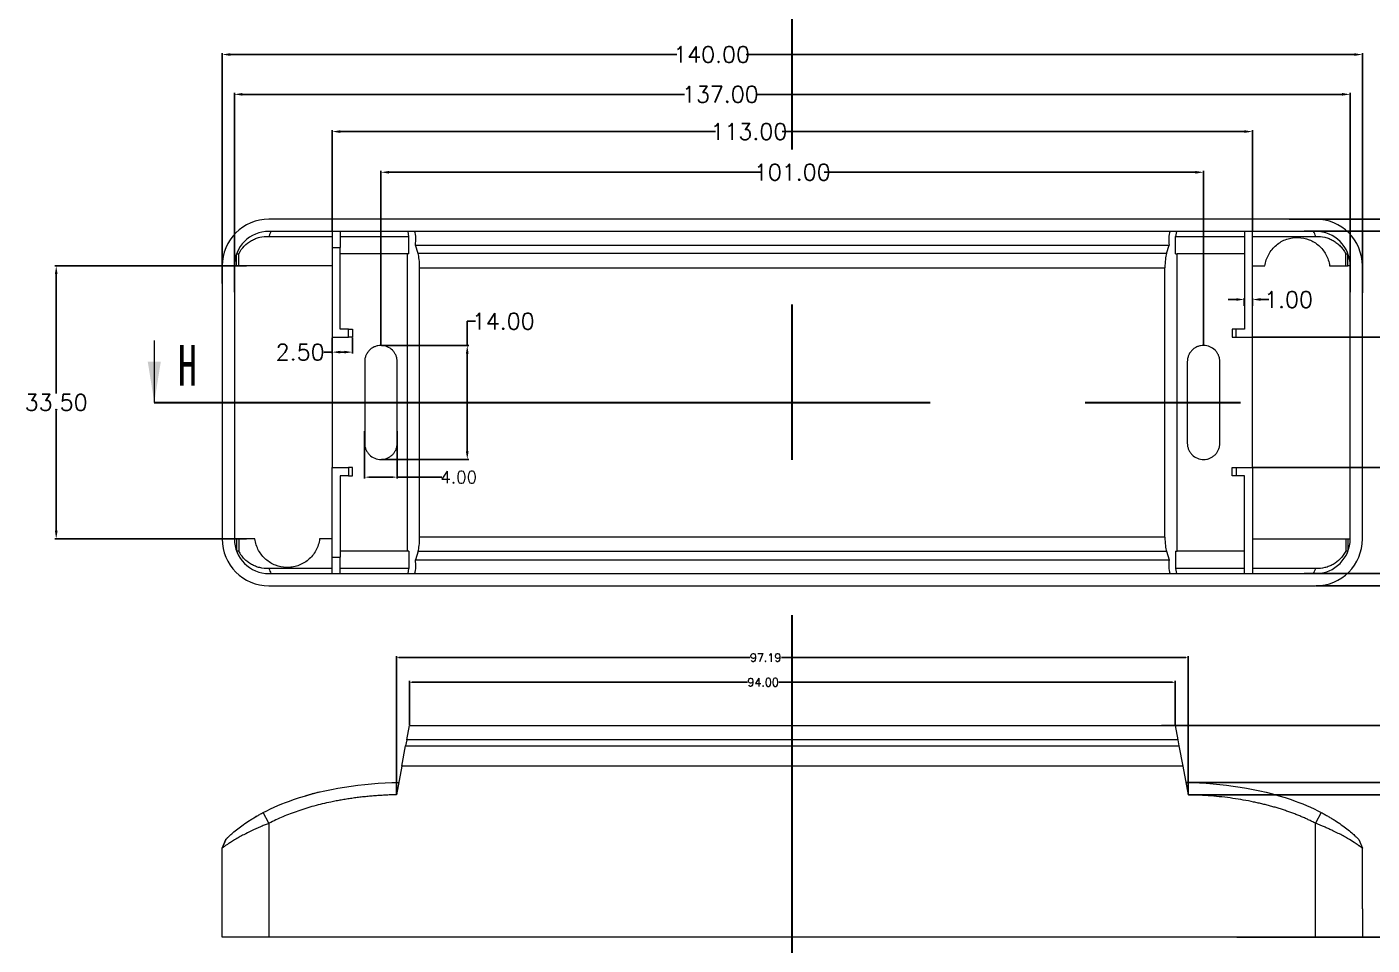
# Model space of a CAD drawing. Header units: inches. Extents: x 1328 to 2850, y 1126 to 1544.
# Drawn here: x 1441.6 to 1606.7, y 1335.6 to 1448.3 of the extents above; entities that cross this region are included whole.
import ezdxf

# ---------------------------------------------------------------- set-up
doc = ezdxf.new("R2010")
doc.units = ezdxf.units.IN
doc.header["$LTSCALE"] = 15
doc.linetypes.add('PHANTOM', pattern=[12.7, 6.35, -1.27, 1.27, -1.27, 1.27, -1.27])
doc.styles.add('SLDTEXTSTYLE6', font='TXT', dxfattribs={"width": 0.7})
doc.styles.get("Standard").update_dxf_attribs({"font": 'txt', "bigfont": 'gbcbig.shx'})
doc.dimstyles.new('1.5', dxfattribs={"dimtxt": 1, "dimasz": 0.3, "dimexe": 0.18, "dimexo": 0.0625, "dimgap": 0.09, "dimtad": 0, "dimtih": 1, "dimtoh": 1, "dimzin": 0, "dimdsep": 46, "dimtxsty": 'Standard', "dimcen": 0, "dimadec": 0, "dimazin": 2, "dimtfac": 1, "dimtofl": 0, "dimtmove": 0, "dimatfit": 3, "dimfxl": 1, "dimtolj": 1, "dimtzin": 0, "dimarcsym": 0})
doc.dimstyles.new('2', dxfattribs={"dimtxt": 1.5, "dimasz": 0.6, "dimexe": 0.18, "dimexo": 0.0625, "dimgap": 0.09, "dimtad": 0, "dimtih": 1, "dimtoh": 1, "dimzin": 0, "dimdsep": 46, "dimtxsty": 'Standard', "dimcen": 0, "dimadec": 0, "dimazin": 2, "dimtfac": 1, "dimtofl": 0, "dimtmove": 0, "dimatfit": 3, "dimfxl": 1, "dimtolj": 1, "dimtzin": 0, "dimarcsym": 0})
doc.dimstyles.new('2.5', dxfattribs={"dimtxt": 2, "dimasz": 1, "dimexe": 0.18, "dimexo": 0.0625, "dimgap": 0.09, "dimtad": 0, "dimtih": 1, "dimtoh": 1, "dimzin": 0, "dimdsep": 46, "dimtxsty": 'Standard', "dimcen": 1, "dimadec": 0, "dimazin": 2, "dimtfac": 1, "dimtofl": 0, "dimtmove": 0, "dimatfit": 3, "dimfxl": 1, "dimtolj": 1, "dimtzin": 0, "dimarcsym": 0})

# ---------------------------------------------------------------- blocks, each defined once
blk = doc.blocks.new('*D61')
at = {"color": 0, "lineweight": -2}
for p, q in [((1465.54, 1416.81), (1465.54, 1445.11)), ((1466.54, 1444.93), (1521.38, 1444.93)), ((1604.54, 1444.93), (1529.89, 1444.93)), ((1605.54, 1415.67), (1605.54, 1445.11))]:
    blk.add_line(p, q, dxfattribs=at)
at = {"color": 0}
for points in [[(1466.54, 1445.09), (1466.54, 1444.76), (1465.54, 1444.93)], [(1604.54, 1445.09), (1604.54, 1444.76), (1605.54, 1444.93)]]:
    blk.add_solid(points, dxfattribs=at)
at = {"layer": 'Defpoints', "color": 0}
for p in [(1605.54, 1444.93), (1465.54, 1416.74), (1605.54, 1415.61)]:
    blk.add_point(p, dxfattribs=at)
at = {"color": 0, "insert": (1525.64, 1444.93), "char_height": 2, "attachment_point": 5}
blk.add_mtext('\\A1;140.00', dxfattribs=at)
blk = doc.blocks.new('*D62')
at = {"color": 0, "lineweight": -2}
for p, q in [((1467.04, 1415.77), (1467.04, 1440.22)), ((1604.04, 1415.77), (1604.04, 1440.22)), ((1468.04, 1440.04), (1522.29, 1440.04)), ((1603.04, 1440.04), (1531.14, 1440.04))]:
    blk.add_line(p, q, dxfattribs=at)
at = {"color": 0}
for points in [[(1468.04, 1440.21), (1468.04, 1439.88), (1467.04, 1440.04)], [(1603.04, 1440.21), (1603.04, 1439.88), (1604.04, 1440.04)]]:
    blk.add_solid(points, dxfattribs=at)
at = {"layer": 'Defpoints', "color": 0}
for p in [(1467.04, 1440.04), (1467.04, 1415.7), (1604.04, 1415.7)]:
    blk.add_point(p, dxfattribs=at)
at = {"color": 0, "insert": (1526.71, 1440.04), "char_height": 2, "attachment_point": 5}
blk.add_mtext('\\A1;137.00', dxfattribs=at)
blk = doc.blocks.new('*D63')
at = {"color": 0, "lineweight": -2}
for p, q in [((1479.04, 1423.29), (1479.04, 1435.65)), ((1480.04, 1435.47), (1526.12, 1435.47)), ((1591.04, 1435.47), (1534.3, 1435.47)), ((1592.04, 1423.29), (1592.04, 1435.65))]:
    blk.add_line(p, q, dxfattribs=at)
at = {"color": 0}
for points in [[(1480.04, 1435.64), (1480.04, 1435.31), (1479.04, 1435.47)], [(1591.04, 1435.64), (1591.04, 1435.31), (1592.04, 1435.47)]]:
    blk.add_solid(points, dxfattribs=at)
at = {"layer": 'Defpoints', "color": 0}
for p in [(1592.04, 1435.47), (1479.04, 1423.23), (1592.04, 1423.23)]:
    blk.add_point(p, dxfattribs=at)
at = {"color": 0, "insert": (1530.21, 1435.47), "char_height": 2, "attachment_point": 5}
blk.add_mtext('\\A1;113.00', dxfattribs=at)
blk = doc.blocks.new('*D64')
at = {"color": 0, "lineweight": -2, "transparency": 16777216}
for p, q in [((1590.04, 1414.86), (1589.04, 1414.86)), ((1591.04, 1414.1), (1591.04, 1415.04)), ((1592.04, 1414.1), (1592.04, 1415.04)), ((1593.04, 1414.86), (1594.04, 1414.86))]:
    blk.add_line(p, q, dxfattribs=at)
at = {"color": 0, "transparency": 16777216}
for points in [[(1590.04, 1415.03), (1590.04, 1414.7), (1591.04, 1414.86)], [(1593.04, 1415.03), (1593.04, 1414.7), (1592.04, 1414.86)]]:
    blk.add_solid(points, dxfattribs=at)
at = {"layer": 'Defpoints', "color": 0, "transparency": 16777216}
for p in [(1591.04, 1414.04), (1592.04, 1414.86), (1592.04, 1414.04)]:
    blk.add_point(p, dxfattribs=at)
at = {"color": 0, "transparency": 16777216, "insert": (1596.47, 1414.86), "char_height": 2, "attachment_point": 5}
blk.add_mtext('\\A1;1.00', dxfattribs=at)
blk = doc.blocks.new('*D65')
at = {"color": 0, "lineweight": -2, "transparency": 16777216}
for p, q in [((1479.04, 1410.16), (1479.04, 1408.22)), ((1481.54, 1410.16), (1481.54, 1408.22)), ((1479.04, 1408.4), (1478.04, 1408.4)), ((1480.54, 1408.4), (1480.04, 1408.4))]:
    blk.add_line(p, q, dxfattribs=at)
at = {"color": 0, "transparency": 16777216}
for points in [[(1480.04, 1408.57), (1480.04, 1408.24), (1479.04, 1408.4)], [(1480.54, 1408.57), (1480.54, 1408.24), (1481.54, 1408.4)]]:
    blk.add_solid(points, dxfattribs=at)
at = {"layer": 'Defpoints', "color": 0, "transparency": 16777216}
for p in [(1479.04, 1410.23), (1481.54, 1410.23), (1479.04, 1408.4)]:
    blk.add_point(p, dxfattribs=at)
at = {"color": 0, "transparency": 16777216, "insert": (1475.12, 1408.4), "char_height": 2, "attachment_point": 5}
blk.add_mtext('\\A1;2.50', dxfattribs=at)
blk = doc.blocks.new('*D66')
at = {"color": 0, "lineweight": -2}
for p, q in [((1485.04, 1409.29), (1485.04, 1430.66)), ((1486.04, 1430.48), (1531.62, 1430.48)), ((1585.04, 1430.48), (1539.47, 1430.48)), ((1586.04, 1409.29), (1586.04, 1430.66))]:
    blk.add_line(p, q, dxfattribs=at)
at = {"color": 0}
for points in [[(1486.04, 1430.64), (1486.04, 1430.31), (1485.04, 1430.48)], [(1585.04, 1430.64), (1585.04, 1430.31), (1586.04, 1430.48)]]:
    blk.add_solid(points, dxfattribs=at)
at = {"layer": 'Defpoints', "color": 0}
for p in [(1586.04, 1430.48), (1485.04, 1409.23), (1586.04, 1409.23)]:
    blk.add_point(p, dxfattribs=at)
at = {"color": 0, "insert": (1535.54, 1430.48), "char_height": 2, "attachment_point": 5}
blk.add_mtext('\\A1;101.00', dxfattribs=at)
blk = doc.blocks.new('*D67')
at = {"color": 0, "lineweight": -2, "transparency": 16777216}
for p, q in [((1495.64, 1409.23), (1495.64, 1412.2)), ((1495.64, 1412.2), (1496.64, 1412.2)), ((1485.1, 1409.23), (1495.82, 1409.23)), ((1495.64, 1396.23), (1495.64, 1408.23)), ((1485.1, 1395.23), (1495.82, 1395.23))]:
    blk.add_line(p, q, dxfattribs=at)
at = {"color": 0, "transparency": 16777216}
for points in [[(1495.47, 1408.23), (1495.8, 1408.23), (1495.64, 1409.23)], [(1495.47, 1396.23), (1495.8, 1396.23), (1495.64, 1395.23)]]:
    blk.add_solid(points, dxfattribs=at)
at = {"layer": 'Defpoints', "color": 0, "transparency": 16777216}
for p in [(1485.04, 1409.23), (1495.64, 1409.23), (1485.04, 1395.23)]:
    blk.add_point(p, dxfattribs=at)
at = {"color": 0, "transparency": 16777216, "insert": (1500.06, 1412.2), "char_height": 2, "attachment_point": 5}
blk.add_mtext('\\A1;14.00', dxfattribs=at)
blk = doc.blocks.new('*D68')
at = {"color": 0, "lineweight": -2, "transparency": 16777216}
for p, q in [((1483.04, 1398.71), (1483.04, 1392.88)), ((1487.04, 1398.71), (1487.04, 1392.88)), ((1483.64, 1393.06), (1486.44, 1393.06)), ((1487.04, 1393.06), (1492.5, 1393.06))]:
    blk.add_line(p, q, dxfattribs=at)
at = {"color": 0, "transparency": 16777216}
for points in [[(1483.64, 1393.16), (1483.64, 1392.96), (1483.04, 1393.06)], [(1486.44, 1393.16), (1486.44, 1392.96), (1487.04, 1393.06)]]:
    blk.add_solid(points, dxfattribs=at)
at = {"layer": 'Defpoints', "color": 0, "transparency": 16777216}
for p in [(1483.04, 1398.77), (1487.04, 1398.77), (1487.04, 1393.06)]:
    blk.add_point(p, dxfattribs=at)
at = {"color": 0, "transparency": 16777216, "insert": (1494.59, 1393.06), "char_height": 1.5, "attachment_point": 5}
blk.add_mtext('\\A1;4.00', dxfattribs=at)
blk = doc.blocks.new('*D69')
at = {"color": 0, "lineweight": -2}
for p, q in [((1488.54, 1362.64), (1488.54, 1368.06)), ((1488.84, 1367.88), (1530.04, 1367.88)), ((1582.24, 1367.88), (1533.89, 1367.88)), ((1582.54, 1362.64), (1582.54, 1368.06))]:
    blk.add_line(p, q, dxfattribs=at)
at = {"color": 0}
for points in [[(1488.84, 1367.93), (1488.84, 1367.83), (1488.54, 1367.88)], [(1582.24, 1367.93), (1582.24, 1367.83), (1582.54, 1367.88)]]:
    blk.add_solid(points, dxfattribs=at)
at = {"layer": 'Defpoints', "color": 0}
for p in [(1582.54, 1367.88), (1488.54, 1362.58), (1582.54, 1362.58)]:
    blk.add_point(p, dxfattribs=at)
at = {"color": 0, "insert": (1531.96, 1367.88), "char_height": 1, "attachment_point": 5}
blk.add_mtext('\\A1;94.00', dxfattribs=at)
blk = doc.blocks.new('*D70')
at = {"color": 0, "lineweight": -2}
for p, q in [((1486.95, 1354.14), (1486.95, 1371.09)), ((1487.25, 1370.91), (1530.35, 1370.91)), ((1583.84, 1370.91), (1534.2, 1370.91)), ((1584.14, 1354.14), (1584.14, 1371.09))]:
    blk.add_line(p, q, dxfattribs=at)
at = {"color": 0}
for points in [[(1487.25, 1370.96), (1487.25, 1370.86), (1486.95, 1370.91)], [(1583.84, 1370.96), (1583.84, 1370.86), (1584.14, 1370.91)]]:
    blk.add_solid(points, dxfattribs=at)
at = {"layer": 'Defpoints', "color": 0}
for p in [(1486.95, 1370.91), (1486.95, 1354.08), (1584.14, 1354.08)]:
    blk.add_point(p, dxfattribs=at)
at = {"color": 0, "insert": (1532.27, 1370.91), "char_height": 1, "attachment_point": 5}
blk.add_mtext('\\A1;97.19', dxfattribs=at)
blk = doc.blocks.new('*D71')
at = {"color": 0, "lineweight": -2}
for p, q in [((1580.88, 1362.58), (1620.37, 1362.58)), ((1620.19, 1361.58), (1620.19, 1350.67)), ((1620.19, 1337.58), (1620.19, 1348.49)), ((1605.6, 1336.58), (1620.37, 1336.58))]:
    blk.add_line(p, q, dxfattribs=at)
at = {"color": 0}
for points in [[(1620.03, 1361.58), (1620.36, 1361.58), (1620.19, 1362.58)], [(1620.03, 1337.58), (1620.36, 1337.58), (1620.19, 1336.58)]]:
    blk.add_solid(points, dxfattribs=at)
at = {"layer": 'Defpoints', "color": 0}
for p in [(1580.82, 1362.58), (1620.19, 1362.58), (1605.54, 1336.58)]:
    blk.add_point(p, dxfattribs=at)
at = {"color": 0, "insert": (1620.19, 1349.58), "char_height": 2, "attachment_point": 5}
blk.add_mtext('\\A1;26.00', dxfattribs=at)
blk = doc.blocks.new('*D72')
at = {"color": 0, "lineweight": -2}
for p, q in [((1584.2, 1354.08), (1610.41, 1354.08)), ((1610.23, 1353.78), (1610.23, 1345.92)), ((1610.23, 1336.88), (1610.23, 1344.74)), ((1602.73, 1336.58), (1610.41, 1336.58))]:
    blk.add_line(p, q, dxfattribs=at)
at = {"color": 0}
for points in [[(1610.18, 1353.78), (1610.28, 1353.78), (1610.23, 1354.08)], [(1610.18, 1336.88), (1610.28, 1336.88), (1610.23, 1336.58)]]:
    blk.add_solid(points, dxfattribs=at)
at = {"layer": 'Defpoints', "color": 0}
for p in [(1584.14, 1354.08), (1610.23, 1354.08), (1602.67, 1336.58)]:
    blk.add_point(p, dxfattribs=at)
at = {"color": 0, "insert": (1610.23, 1345.33), "char_height": 1, "attachment_point": 5}
blk.add_mtext('\\A1;17.50', dxfattribs=at)
blk = doc.blocks.new('*D73')
at = {"color": 0, "lineweight": -2}
for p, q in [((1583.92, 1355.58), (1614.12, 1355.58)), ((1613.94, 1355.28), (1613.94, 1343.87)), ((1613.94, 1336.88), (1613.94, 1342.69)), ((1590.13, 1336.58), (1614.12, 1336.58))]:
    blk.add_line(p, q, dxfattribs=at)
at = {"color": 0}
for points in [[(1613.89, 1355.28), (1613.99, 1355.28), (1613.94, 1355.58)], [(1613.89, 1336.88), (1613.99, 1336.88), (1613.94, 1336.58)]]:
    blk.add_solid(points, dxfattribs=at)
at = {"layer": 'Defpoints', "color": 0}
for p in [(1583.85, 1355.58), (1590.07, 1336.58), (1613.94, 1336.58)]:
    blk.add_point(p, dxfattribs=at)
at = {"color": 0, "insert": (1613.94, 1343.28), "char_height": 1, "attachment_point": 5}
blk.add_mtext('\\A1;19.00', dxfattribs=at)
blk = doc.blocks.new('*D148')
at = {"color": 0, "lineweight": -2}
for p, q in [((1596.53, 1424.73), (1639.84, 1424.73)), ((1639.66, 1423.73), (1639.66, 1403.32)), ((1639.66, 1380.73), (1639.66, 1401.14)), ((1599.85, 1379.73), (1639.84, 1379.73))]:
    blk.add_line(p, q, dxfattribs=at)
at = {"color": 0}
for points in [[(1639.49, 1423.73), (1639.83, 1423.73), (1639.66, 1424.73)], [(1639.49, 1380.73), (1639.83, 1380.73), (1639.66, 1379.73)]]:
    blk.add_solid(points, dxfattribs=at)
at = {"layer": 'Defpoints', "color": 0}
for p in [(1596.47, 1424.73), (1639.66, 1424.73), (1599.79, 1379.73)]:
    blk.add_point(p, dxfattribs=at)
at = {"color": 0, "insert": (1639.66, 1402.23), "char_height": 2, "attachment_point": 5}
blk.add_mtext('\\A1;45.00', dxfattribs=at)
blk = doc.blocks.new('*D149')
at = {"color": 0, "lineweight": -2}
for p, q in [((1598.4, 1423.23), (1630.86, 1423.23)), ((1630.68, 1422.23), (1630.68, 1403.32)), ((1630.68, 1382.23), (1630.68, 1401.14)), ((1598.4, 1381.23), (1630.86, 1381.23))]:
    blk.add_line(p, q, dxfattribs=at)
at = {"color": 0}
for points in [[(1630.51, 1422.23), (1630.85, 1422.23), (1630.68, 1423.23)], [(1630.51, 1382.23), (1630.85, 1382.23), (1630.68, 1381.23)]]:
    blk.add_solid(points, dxfattribs=at)
at = {"layer": 'Defpoints', "color": 0}
for p in [(1598.34, 1423.23), (1598.34, 1381.23), (1630.68, 1381.23)]:
    blk.add_point(p, dxfattribs=at)
at = {"color": 0, "insert": (1630.68, 1402.23), "char_height": 2, "attachment_point": 5}
blk.add_mtext('\\A1;42.00', dxfattribs=at)
blk = doc.blocks.new('*D150')
at = {"color": 0, "lineweight": -2}
for p, q in [((1592.1, 1410.23), (1620.61, 1410.23)), ((1620.43, 1409.23), (1620.43, 1403.32)), ((1620.43, 1395.23), (1620.43, 1401.14)), ((1592.1, 1394.23), (1620.61, 1394.23))]:
    blk.add_line(p, q, dxfattribs=at)
at = {"color": 0}
for points in [[(1620.27, 1409.23), (1620.6, 1409.23), (1620.43, 1410.23)], [(1620.27, 1395.23), (1620.6, 1395.23), (1620.43, 1394.23)]]:
    blk.add_solid(points, dxfattribs=at)
at = {"layer": 'Defpoints', "color": 0}
for p in [(1592.04, 1410.23), (1620.43, 1410.23), (1592.04, 1394.23)]:
    blk.add_point(p, dxfattribs=at)
at = {"color": 0, "insert": (1620.43, 1402.23), "char_height": 2, "attachment_point": 5}
blk.add_mtext('\\A1;16.00', dxfattribs=at)
blk = doc.blocks.new('*D153')
at = {"color": 0, "lineweight": -2}
for p, q in [((1468.52, 1418.98), (1444.99, 1418.98)), ((1445.17, 1417.98), (1445.17, 1403.32)), ((1445.17, 1386.48), (1445.17, 1401.14)), ((1468.52, 1385.48), (1444.99, 1385.48))]:
    blk.add_line(p, q, dxfattribs=at)
at = {"color": 0}
for points in [[(1445.01, 1417.98), (1445.34, 1417.98), (1445.17, 1418.98)], [(1445.01, 1386.48), (1445.34, 1386.48), (1445.17, 1385.48)]]:
    blk.add_solid(points, dxfattribs=at)
at = {"layer": 'Defpoints', "color": 0}
for p in [(1445.17, 1418.98), (1468.59, 1418.98), (1468.59, 1385.48)]:
    blk.add_point(p, dxfattribs=at)
at = {"color": 0, "insert": (1445.17, 1402.23), "char_height": 2, "attachment_point": 5}
blk.add_mtext('\\A1;33.50', dxfattribs=at)

msp = doc.modelspace()

# ---------------------------------------------------------------- linework, layer by layer
at = {"color": 1, "linetype": 'PHANTOM', "lineweight": 30}
for p, q in [((1535.542, 1280.879), (1535.542, 1489.285)), ((1457.21, 1402.225), (1609.908, 1402.225))]:
    msp.add_line(p, q, dxfattribs=at)
at = {"color": 7, "linetype": 'Continuous', "lineweight": 15}
for p, q in [((1599.792, 1424.725), (1471.292, 1424.725)), ((1599.792, 1423.225), (1471.292, 1423.225)), ((1479.042, 1423.225), (1479.042, 1421.225)), ((1480.042, 1423.225), (1480.042, 1421.225)), ((1488.479, 1422.599), (1488.362, 1423.225)), ((1488.479, 1420.475), (1488.479, 1422.599)), ((1582.723, 1423.225), (1582.606, 1422.599)), ((1582.606, 1420.475), (1582.606, 1422.599)), ((1591.042, 1423.225), (1591.042, 1411.225)), ((1592.042, 1410.225), (1592.042, 1423.225)), ((1467.316, 1418.975), (1467.316, 1420.475)), ((1467.598, 1418.975), (1467.598, 1420.475)), ((1479.042, 1421.225), (1479.042, 1410.225)), ((1479.042, 1421.225), (1480.042, 1421.225)), ((1480.042, 1411.225), (1480.042, 1421.225)), ((1488.292, 1383.975), (1488.292, 1420.475)), ((1488.479, 1420.475), (1488.292, 1420.475)), ((1489.6, 1420.493), (1489.265, 1421.524)), ((1489.265, 1421.524), (1581.82, 1421.524)), ((1581.485, 1420.493), (1489.6, 1420.493)), ((1581.485, 1420.493), (1581.82, 1421.524)), ((1582.606, 1420.475), (1582.793, 1420.475)), ((1582.793, 1383.975), (1582.793, 1420.475)), ((1603.487, 1418.975), (1603.487, 1420.475)), ((1603.769, 1418.975), (1603.769, 1420.475)), ((1465.542, 1418.975), (1465.542, 1385.475)), ((1467.042, 1418.975), (1467.042, 1385.475)), ((1467.316, 1418.975), (1467.042, 1418.975)), ((1467.598, 1418.975), (1467.316, 1418.975)), ((1489.787, 1385.689), (1489.787, 1418.761)), ((1489.787, 1418.761), (1581.298, 1418.761)), ((1581.298, 1385.689), (1581.298, 1418.761)), ((1603.487, 1418.975), (1603.769, 1418.975)), ((1604.042, 1418.975), (1603.769, 1418.975)), ((1604.042, 1385.475), (1604.042, 1418.975)), ((1605.542, 1385.475), (1605.542, 1418.975)), ((1481.042, 1411.225), (1480.042, 1411.225)), ((1481.042, 1410.225), (1481.042, 1411.225)), ((1481.042, 1411.225), (1481.542, 1411.225)), ((1481.542, 1411.225), (1481.542, 1410.225)), ((1590.042, 1411.225), (1589.542, 1411.225)), ((1589.542, 1411.225), (1589.542, 1410.225)), ((1590.042, 1410.225), (1590.042, 1411.225)), ((1591.042, 1411.225), (1590.042, 1411.225)), ((1479.042, 1410.225), (1481.042, 1410.225)), ((1479.042, 1410.225), (1479.042, 1394.225)), ((1481.542, 1410.225), (1481.042, 1410.225)), ((1589.542, 1410.225), (1590.042, 1410.225)), ((1590.042, 1410.225), (1592.042, 1410.225)), ((1592.042, 1394.225), (1592.042, 1410.225)), ((1483.042, 1407.225), (1483.042, 1397.225)), ((1487.042, 1397.225), (1487.042, 1407.225)), ((1584.042, 1407.225), (1584.042, 1397.225)), ((1588.042, 1397.225), (1588.042, 1407.225)), ((1479.042, 1383.225), (1479.042, 1394.225)), ((1479.042, 1394.225), (1481.042, 1394.225)), ((1481.042, 1394.225), (1481.042, 1393.225)), ((1481.542, 1394.225), (1481.042, 1394.225)), ((1481.542, 1393.225), (1481.542, 1394.225)), ((1589.542, 1394.225), (1590.042, 1394.225)), ((1589.542, 1393.225), (1589.542, 1394.225)), ((1590.042, 1394.225), (1590.042, 1393.225)), ((1590.042, 1394.225), (1592.042, 1394.225)), ((1592.042, 1394.225), (1592.042, 1381.225)), ((1480.042, 1393.225), (1480.042, 1383.225)), ((1481.042, 1393.225), (1480.042, 1393.225)), ((1481.042, 1393.225), (1481.542, 1393.225)), ((1590.042, 1393.225), (1589.542, 1393.225)), ((1591.042, 1393.225), (1590.042, 1393.225)), ((1591.042, 1381.225), (1591.042, 1393.225)), ((1581.298, 1385.689), (1489.787, 1385.689)), ((1467.042, 1385.475), (1467.316, 1385.475)), ((1467.316, 1385.475), (1467.316, 1383.975)), ((1467.598, 1385.475), (1467.316, 1385.475)), ((1467.598, 1385.475), (1467.598, 1383.975)), ((1603.487, 1385.475), (1603.487, 1383.975)), ((1603.487, 1385.475), (1603.769, 1385.475)), ((1603.769, 1385.475), (1603.769, 1383.975)), ((1603.769, 1385.475), (1604.042, 1385.475)), ((1479.042, 1383.225), (1480.042, 1383.225)), ((1479.042, 1381.225), (1479.042, 1383.225)), ((1480.042, 1381.225), (1480.042, 1383.225)), ((1488.479, 1383.975), (1488.292, 1383.975)), ((1488.479, 1383.975), (1488.479, 1381.851)), ((1489.6, 1383.957), (1489.265, 1382.926)), ((1489.265, 1382.926), (1581.82, 1382.926)), ((1489.6, 1383.957), (1581.485, 1383.957)), ((1581.485, 1383.957), (1581.82, 1382.926)), ((1582.606, 1383.975), (1582.606, 1381.851)), ((1582.606, 1383.975), (1582.793, 1383.975)), ((1471.292, 1381.225), (1599.792, 1381.225)), ((1488.362, 1381.225), (1488.479, 1381.851)), ((1582.606, 1381.851), (1582.723, 1381.225)), ((1471.292, 1379.725), (1599.792, 1379.725)), ((1488.214, 1360.83), (1488.542, 1362.58)), ((1488.542, 1362.58), (1582.542, 1362.58)), ((1582.542, 1362.58), (1582.871, 1360.83)), ((1487.605, 1357.58), (1488.074, 1360.08)), ((1488.214, 1360.83), (1488.074, 1360.08)), ((1488.074, 1360.08), (1583.011, 1360.08)), ((1582.871, 1360.83), (1488.214, 1360.83)), ((1582.871, 1360.83), (1583.011, 1360.08)), ((1583.011, 1360.08), (1583.48, 1357.58)), ((1487.605, 1357.58), (1486.949, 1354.08)), ((1583.48, 1357.58), (1487.605, 1357.58)), ((1583.48, 1357.58), (1584.136, 1354.08)), ((1470.627, 1351.915), (1470.525, 1351.862)), ((1471.292, 1350.572), (1470.597, 1351.902)), ((1600.488, 1351.901), (1599.792, 1350.572)), ((1471.292, 1350.572), (1471.292, 1336.58)), ((1599.792, 1336.58), (1599.792, 1350.572)), ((1465.542, 1347.525), (1465.982, 1348.586)), ((1465.982, 1348.586), (1465.542, 1347.525)), ((1605.103, 1348.586), (1605.543, 1347.525)), ((1465.542, 1340.08), (1465.542, 1347.525)), ((1605.542, 1340.08), (1605.542, 1347.525)), ((1465.542, 1336.58), (1465.542, 1340.08)), ((1605.542, 1340.08), (1605.542, 1336.58)), ((1471.292, 1336.58), (1465.542, 1336.58)), ((1599.792, 1336.58), (1471.292, 1336.58)), ((1605.542, 1336.58), (1599.792, 1336.58))]:
    msp.add_line(p, q, dxfattribs=at)
at = {"color": 7, "linetype": 'Continuous', "lineweight": 0}
msp.add_line((1457.21, 1409.825), (1457.21, 1402.225), dxfattribs=at)
at = {"color": 7, "linetype": 'Continuous', "lineweight": 15}
for centre, radius, start, end in [((1471.292, 1418.975), 5.75, 90, 180), ((1599.792, 1418.975), 5.75, 0, 90), ((1471.292, 1418.975), 4.25, 90, 180), ((1599.792, 1418.975), 4.25, 0, 90), ((1471.292, 1385.475), 5.75, 180, 270), ((1471.292, 1385.475), 4.25, 180, 270), ((1599.792, 1385.475), 4.25, 270, 0), ((1599.792, 1385.475), 5.75, 270, 0)]:
    msp.add_arc(centre, radius, start, end, dxfattribs=at)
for centre, major_axis, start_param, end_param in [((1489.131, 1422.225), (0, 1), 3.9361099, 6.2831853), ((1581.954, 1422.225), (0, 1), 0, 2.3470754), ((1489.412, 1418.761), (0, 2), 4.712389, 5.7595865), ((1581.673, 1418.761), (0, 2), 0.5235988, 1.5707963), ((1489.412, 1385.689), (0, 2), 3.6651914, 4.712389), ((1581.673, 1385.689), (0, 2), 1.5707963, 2.6179939), ((1489.131, 1382.225), (0, 1), 3.1415927, 5.488668), ((1581.954, 1382.225), (0, 1), 0.7945173, 3.1415927)]:
    msp.add_ellipse(centre, major_axis=major_axis, ratio=0.1875, start_param=start_param, end_param=end_param, dxfattribs=at)
for points, knots in [([(1467.6, 1420.475), (1467.777, 1420.838), (1467.999, 1421.148), (1468.522, 1421.693), (1468.816, 1421.914), (1469.297, 1422.183), (1469.464, 1422.262), (1469.804, 1422.396), (1469.979, 1422.451), (1470.515, 1422.582), (1470.893, 1422.622), (1471.275, 1422.604)], [0, 0, 0, 0, 0.25, 0.25, 0.5, 0.5, 0.625, 0.625, 0.75, 0.75, 1, 1, 1, 1]), ([(1471.54, 1423.225), (1471.497, 1423.126), (1471.408, 1422.919), (1471.32, 1422.712), (1471.274, 1422.604)], [0, 0, 0, 0, 0.4765822, 1, 1, 1, 1]), ([(1471.275, 1422.604), (1472.494, 1422.598), (1473.762, 1422.605), (1476.367, 1422.606), (1477.697, 1422.602), (1479.042, 1422.603)], [0, 0, 0, 0, 0.5, 0.5, 1, 1, 1, 1]), ([(1480.042, 1422.605), (1481.434, 1422.606), (1482.836, 1422.604), (1484.949, 1422.603), (1485.655, 1422.603), (1486.713, 1422.605), (1487.066, 1422.607), (1487.773, 1422.607), (1488.126, 1422.603), (1488.479, 1422.599)], [0, 0, 0, 0, 0.5, 0.5, 0.75, 0.75, 0.875, 0.875, 1, 1, 1, 1]), ([(1582.606, 1422.599), (1582.959, 1422.603), (1583.312, 1422.607), (1584.018, 1422.607), (1584.372, 1422.605), (1585.43, 1422.603), (1586.136, 1422.603), (1588.249, 1422.604), (1589.651, 1422.606), (1591.042, 1422.605)], [0, 0, 0, 0, 0.125, 0.125, 0.25, 0.25, 0.5, 0.5, 1, 1, 1, 1]), ([(1592.042, 1422.603), (1593.388, 1422.602), (1594.719, 1422.606), (1597.325, 1422.605), (1598.593, 1422.598), (1599.813, 1422.604)], [0, 0, 0, 0, 0.5, 0.5, 1, 1, 1, 1]), ([(1593.574, 1418.975), (1593.606, 1419.228), (1593.661, 1419.473), (1593.816, 1419.949), (1593.917, 1420.183), (1594.158, 1420.622), (1594.298, 1420.828), (1594.614, 1421.211), (1594.791, 1421.389), (1595.168, 1421.704), (1595.369, 1421.842), (1595.794, 1422.081), (1596.017, 1422.181), (1596.47, 1422.336), (1596.701, 1422.393), (1597.172, 1422.465), (1597.407, 1422.48), (1598.106, 1422.462), (1598.57, 1422.368), (1599.211, 1422.117), (1599.418, 1422.016), (1599.816, 1421.774), (1600.003, 1421.637), (1600.351, 1421.332), (1600.513, 1421.164), (1600.811, 1420.793), (1600.945, 1420.592), (1601.173, 1420.17), (1601.27, 1419.947), (1601.423, 1419.475), (1601.479, 1419.228), (1601.511, 1418.975)], [0, 0, 0, 0, 0.0625, 0.0625, 0.125, 0.125, 0.1875, 0.1875, 0.25, 0.25, 0.3125, 0.3125, 0.375, 0.375, 0.4375, 0.4375, 0.5, 0.5, 0.625, 0.625, 0.6875, 0.6875, 0.75, 0.75, 0.8125, 0.8125, 0.875, 0.875, 0.9375, 0.9375, 1, 1, 1, 1]), ([(1599.813, 1422.604), (1600.196, 1422.621), (1600.566, 1422.585), (1601.104, 1422.454), (1601.282, 1422.397), (1601.624, 1422.262), (1601.789, 1422.183), (1602.107, 1422.004), (1602.26, 1421.904), (1602.554, 1421.68), (1602.695, 1421.556), (1602.955, 1421.287), (1603.076, 1421.142), (1603.297, 1420.827), (1603.399, 1420.657), (1603.487, 1420.475)], [0, 0, 0, 0, 0.25, 0.25, 0.375, 0.375, 0.5, 0.5, 0.625, 0.625, 0.75, 0.75, 0.875, 0.875, 1, 1, 1, 1]), ([(1488.292, 1420.475), (1487.601, 1420.475), (1486.91, 1420.475), (1485.53, 1420.475), (1484.84, 1420.475), (1482.775, 1420.475), (1481.399, 1420.475), (1480.042, 1420.475)], [0, 0, 0, 0, 0.25, 0.25, 0.5, 0.5, 1, 1, 1, 1]), ([(1591.042, 1420.475), (1589.686, 1420.475), (1588.311, 1420.475), (1586.245, 1420.475), (1585.555, 1420.475), (1584.175, 1420.475), (1583.484, 1420.475), (1582.793, 1420.475)], [0, 0, 0, 0, 0.5, 0.5, 0.75, 0.75, 1, 1, 1, 1]), ([(1479.042, 1418.975), (1478.001, 1418.975), (1476.975, 1418.975), (1474.96, 1418.975), (1473.971, 1418.975), (1472.039, 1418.975), (1471.095, 1418.975), (1469.726, 1418.975), (1469.277, 1418.975), (1468.414, 1418.975), (1467.997, 1418.975), (1467.598, 1418.975)], [0, 0, 0, 0, 0.25, 0.25, 0.5, 0.5, 0.75, 0.75, 0.875, 0.875, 1, 1, 1, 1]), ([(1487.042, 1407.225), (1487.042, 1407.357), (1487.029, 1407.487), (1486.979, 1407.743), (1486.94, 1407.87), (1486.839, 1408.113), (1486.778, 1408.228), (1486.632, 1408.445), (1486.548, 1408.548), (1486.271, 1408.825), (1486.047, 1408.974), (1485.566, 1409.173), (1485.303, 1409.225), (1484.912, 1409.225), (1484.779, 1409.212), (1484.523, 1409.161), (1484.399, 1409.123), (1484.157, 1409.023), (1484.04, 1408.961), (1483.824, 1408.816), (1483.723, 1408.734), (1483.536, 1408.547), (1483.453, 1408.446), (1483.308, 1408.23), (1483.246, 1408.113), (1483.145, 1407.871), (1483.107, 1407.746), (1483.056, 1407.49), (1483.042, 1407.357), (1483.042, 1407.225)], [0, 0, 0, 0, 0.0625, 0.0625, 0.125, 0.125, 0.1875, 0.1875, 0.25, 0.25, 0.375, 0.375, 0.5, 0.5, 0.5625, 0.5625, 0.625, 0.625, 0.6875, 0.6875, 0.75, 0.75, 0.8125, 0.8125, 0.875, 0.875, 0.9375, 0.9375, 1, 1, 1, 1]), ([(1588.042, 1407.225), (1588.042, 1407.357), (1588.029, 1407.487), (1587.979, 1407.743), (1587.94, 1407.87), (1587.84, 1408.112), (1587.778, 1408.227), (1587.633, 1408.445), (1587.549, 1408.547), (1587.272, 1408.824), (1587.049, 1408.973), (1586.569, 1409.172), (1586.306, 1409.225), (1585.915, 1409.225), (1585.783, 1409.212), (1585.526, 1409.162), (1585.402, 1409.124), (1585.159, 1409.024), (1585.042, 1408.962), (1584.825, 1408.817), (1584.724, 1408.735), (1584.537, 1408.548), (1584.454, 1408.447), (1584.309, 1408.23), (1584.246, 1408.113), (1584.145, 1407.871), (1584.107, 1407.746), (1584.056, 1407.49), (1584.042, 1407.357), (1584.042, 1407.225)], [0, 0, 0, 0, 0.0625, 0.0625, 0.125, 0.125, 0.1875, 0.1875, 0.25, 0.25, 0.375, 0.375, 0.5, 0.5, 0.5625, 0.5625, 0.625, 0.625, 0.6875, 0.6875, 0.75, 0.75, 0.8125, 0.8125, 0.875, 0.875, 0.9375, 0.9375, 1, 1, 1, 1]), ([(1483.042, 1397.225), (1483.042, 1397.093), (1483.055, 1396.963), (1483.106, 1396.707), (1483.145, 1396.58), (1483.245, 1396.338), (1483.307, 1396.223), (1483.452, 1396.005), (1483.536, 1395.903), (1483.813, 1395.626), (1484.036, 1395.478), (1484.516, 1395.278), (1484.779, 1395.225), (1485.17, 1395.225), (1485.302, 1395.238), (1485.558, 1395.288), (1485.683, 1395.326), (1485.925, 1395.426), (1486.043, 1395.488), (1486.26, 1395.633), (1486.361, 1395.715), (1486.548, 1395.902), (1486.631, 1396.003), (1486.776, 1396.22), (1486.839, 1396.337), (1486.94, 1396.579), (1486.978, 1396.704), (1487.029, 1396.96), (1487.042, 1397.093), (1487.042, 1397.225)], [0, 0, 0, 0, 0.0625, 0.0625, 0.125, 0.125, 0.1875, 0.1875, 0.25, 0.25, 0.375, 0.375, 0.5, 0.5, 0.5625, 0.5625, 0.625, 0.625, 0.6875, 0.6875, 0.75, 0.75, 0.8125, 0.8125, 0.875, 0.875, 0.9375, 0.9375, 1, 1, 1, 1]), ([(1584.042, 1397.225), (1584.042, 1397.093), (1584.055, 1396.963), (1584.106, 1396.707), (1584.145, 1396.58), (1584.245, 1396.337), (1584.307, 1396.222), (1584.452, 1396.005), (1584.537, 1395.902), (1584.814, 1395.625), (1585.038, 1395.476), (1585.519, 1395.277), (1585.782, 1395.225), (1586.173, 1395.225), (1586.306, 1395.238), (1586.562, 1395.289), (1586.686, 1395.327), (1586.928, 1395.427), (1587.045, 1395.49), (1587.261, 1395.634), (1587.362, 1395.716), (1587.549, 1395.903), (1587.632, 1396.004), (1587.777, 1396.22), (1587.839, 1396.337), (1587.94, 1396.579), (1587.978, 1396.704), (1588.029, 1396.96), (1588.042, 1397.093), (1588.042, 1397.225)], [0, 0, 0, 0, 0.0625, 0.0625, 0.125, 0.125, 0.1875, 0.1875, 0.25, 0.25, 0.375, 0.375, 0.5, 0.5, 0.5625, 0.5625, 0.625, 0.625, 0.6875, 0.6875, 0.75, 0.75, 0.8125, 0.8125, 0.875, 0.875, 0.9375, 0.9375, 1, 1, 1, 1]), ([(1477.511, 1385.475), (1477.479, 1385.222), (1477.424, 1384.977), (1477.269, 1384.501), (1477.168, 1384.267), (1476.926, 1383.828), (1476.787, 1383.622), (1476.471, 1383.239), (1476.294, 1383.061), (1475.917, 1382.746), (1475.716, 1382.608), (1475.291, 1382.369), (1475.068, 1382.27), (1474.615, 1382.114), (1474.384, 1382.057), (1473.913, 1381.985), (1473.677, 1381.971), (1472.979, 1381.988), (1472.515, 1382.082), (1471.873, 1382.333), (1471.667, 1382.434), (1471.269, 1382.676), (1471.082, 1382.813), (1470.733, 1383.118), (1470.572, 1383.286), (1470.274, 1383.657), (1470.14, 1383.858), (1469.911, 1384.28), (1469.815, 1384.503), (1469.662, 1384.975), (1469.606, 1385.223), (1469.574, 1385.475)], [0, 0, 0, 0, 0.0625, 0.0625, 0.125, 0.125, 0.1875, 0.1875, 0.25, 0.25, 0.3125, 0.3125, 0.375, 0.375, 0.4375, 0.4375, 0.5, 0.5, 0.625, 0.625, 0.6875, 0.6875, 0.75, 0.75, 0.8125, 0.8125, 0.875, 0.875, 0.9375, 0.9375, 1, 1, 1, 1]), ([(1592.042, 1385.475), (1593.084, 1385.475), (1594.11, 1385.475), (1596.125, 1385.475), (1597.114, 1385.475), (1599.046, 1385.475), (1599.99, 1385.475), (1601.359, 1385.475), (1601.808, 1385.475), (1602.671, 1385.475), (1603.088, 1385.475), (1603.487, 1385.475)], [0, 0, 0, 0, 0.25, 0.25, 0.5, 0.5, 0.75, 0.75, 0.875, 0.875, 1, 1, 1, 1]), ([(1471.272, 1381.846), (1470.889, 1381.829), (1470.518, 1381.865), (1469.981, 1381.996), (1469.803, 1382.053), (1469.461, 1382.188), (1469.296, 1382.267), (1468.978, 1382.446), (1468.825, 1382.546), (1468.531, 1382.77), (1468.39, 1382.894), (1468.13, 1383.163), (1468.009, 1383.308), (1467.788, 1383.623), (1467.686, 1383.793), (1467.598, 1383.975)], [0, 0, 0, 0, 0.25, 0.25, 0.375, 0.375, 0.5, 0.5, 0.625, 0.625, 0.75, 0.75, 0.875, 0.875, 1, 1, 1, 1]), ([(1488.292, 1383.975), (1487.601, 1383.975), (1486.91, 1383.975), (1485.53, 1383.975), (1484.84, 1383.975), (1482.775, 1383.975), (1481.399, 1383.975), (1480.042, 1383.975)], [0, 0, 0, 0, 0.25, 0.25, 0.5, 0.5, 1, 1, 1, 1]), ([(1591.042, 1383.975), (1589.686, 1383.975), (1588.311, 1383.975), (1586.245, 1383.975), (1585.555, 1383.975), (1584.175, 1383.975), (1583.484, 1383.975), (1582.793, 1383.975)], [0, 0, 0, 0, 0.5, 0.5, 0.75, 0.75, 1, 1, 1, 1]), ([(1603.485, 1383.975), (1603.308, 1383.612), (1603.086, 1383.302), (1602.563, 1382.757), (1602.269, 1382.536), (1601.788, 1382.267), (1601.621, 1382.188), (1601.281, 1382.054), (1601.106, 1381.999), (1600.57, 1381.868), (1600.192, 1381.828), (1599.809, 1381.846)], [0, 0, 0, 0, 0.25, 0.25, 0.5, 0.5, 0.625, 0.625, 0.75, 0.75, 1, 1, 1, 1]), ([(1479.042, 1381.847), (1477.696, 1381.848), (1476.366, 1381.844), (1473.76, 1381.845), (1472.491, 1381.852), (1471.272, 1381.846)], [0, 0, 0, 0, 0.5, 0.5, 1, 1, 1, 1]), ([(1488.479, 1381.851), (1488.126, 1381.847), (1487.773, 1381.843), (1487.066, 1381.843), (1486.713, 1381.845), (1485.655, 1381.847), (1484.949, 1381.847), (1482.836, 1381.846), (1481.434, 1381.844), (1480.042, 1381.845)], [0, 0, 0, 0, 0.125, 0.125, 0.25, 0.25, 0.5, 0.5, 1, 1, 1, 1]), ([(1591.042, 1381.845), (1589.651, 1381.844), (1588.249, 1381.846), (1586.135, 1381.847), (1585.43, 1381.847), (1584.371, 1381.845), (1584.018, 1381.843), (1583.312, 1381.843), (1582.959, 1381.847), (1582.606, 1381.851)], [0, 0, 0, 0, 0.5, 0.5, 0.75, 0.75, 0.875, 0.875, 1, 1, 1, 1]), ([(1599.809, 1381.846), (1598.591, 1381.852), (1597.323, 1381.845), (1594.717, 1381.844), (1593.388, 1381.848), (1592.042, 1381.847)], [0, 0, 0, 0, 0.5, 0.5, 1, 1, 1, 1]), ([(1599.545, 1381.225), (1599.585, 1381.319), (1599.675, 1381.526), (1599.763, 1381.733), (1599.811, 1381.846)], [0, 0, 0, 0, 0.4524387, 1, 1, 1, 1]), ([(1470.597, 1351.901), (1471.758, 1352.508), (1472.998, 1353.033), (1478.259, 1354.851), (1482.764, 1355.513), (1487.231, 1355.584)], [0.27029127, 0.27029127, 0.27029127, 0.27029127, 0.43654529, 0.43654529, 0.94442565, 0.94442565, 0.94442565, 0.94442565]), ([(1477.511, 1354.414), (1477.412, 1354.39), (1477.213, 1354.342), (1476.557, 1354.179), (1475.996, 1354.014), (1475.794, 1353.954)], [0, 0, 0, 0, 0.3901937, 0.7802273, 1, 1, 1, 1]), ([(1583.854, 1355.584), (1588.321, 1355.513), (1592.826, 1354.851), (1598.087, 1353.033), (1599.327, 1352.508), (1600.488, 1351.901)], [0.2702863, 0.2702863, 0.2702863, 0.2702863, 0.77816666, 0.77816666, 0.94442565, 0.94442565, 0.94442565, 0.94442565]), ([(1486.948, 1354.08), (1486.711, 1354.073), (1486.238, 1354.06), (1485.534, 1354.027), (1484.837, 1353.986), (1484.147, 1353.935), (1483.466, 1353.875), (1482.792, 1353.806), (1482.125, 1353.727), (1481.466, 1353.638), (1480.815, 1353.541), (1480.171, 1353.434), (1479.535, 1353.317), (1478.759, 1353.162), (1477.85, 1352.958), (1476.82, 1352.695), (1475.821, 1352.406), (1474.853, 1352.092), (1473.916, 1351.752), (1473.011, 1351.387), (1472.136, 1350.998), (1471.572, 1350.713), (1471.292, 1350.572)], [0, 0, 0, 0, 0.0440418, 0.0876356, 0.1307896, 0.1735124, 0.2158129, 0.2577001, 0.2991834, 0.3402724, 0.3809771, 0.4213077, 0.4612746, 0.5008887, 0.568124, 0.6338412, 0.6981015, 0.7609704, 0.8225179, 0.8828183, 0.941951, 1, 1, 1, 1]), ([(1599.792, 1350.572), (1599.644, 1350.648), (1599.347, 1350.8), (1598.893, 1351.017), (1598.43, 1351.228), (1597.958, 1351.431), (1597.477, 1351.628), (1596.987, 1351.816), (1596.489, 1351.998), (1595.981, 1352.173), (1595.465, 1352.34), (1594.939, 1352.5), (1594.405, 1352.653), (1593.861, 1352.798), (1593.309, 1352.936), (1592.748, 1353.067), (1591.951, 1353.24), (1590.909, 1353.44), (1589.614, 1353.644), (1588.288, 1353.812), (1586.931, 1353.94), (1585.544, 1354.034), (1584.609, 1354.065), (1584.137, 1354.08)], [0, 0, 0, 0, 0.0308251, 0.0619477, 0.0933812, 0.1251384, 0.1572317, 0.1896732, 0.2224747, 0.2556475, 0.2892025, 0.3231503, 0.3575011, 0.3922649, 0.427451, 0.4630686, 0.4991267, 0.5786871, 0.6597089, 0.742275, 0.8264637, 0.9123489, 1, 1, 1, 1]), ([(1465.982, 1348.586), (1465.983, 1348.587), (1465.984, 1348.588), (1465.995, 1348.599), (1466.011, 1348.615), (1466.035, 1348.639), (1466.066, 1348.669), (1466.104, 1348.706), (1466.148, 1348.75), (1466.2, 1348.8), (1466.259, 1348.856), (1466.326, 1348.919), (1466.499, 1349.081), (1466.845, 1349.394), (1467.439, 1349.884), (1468.133, 1350.405), (1468.772, 1350.838), (1469.316, 1351.179), (1469.737, 1351.429), (1470.163, 1351.671), (1470.453, 1351.824), (1470.597, 1351.901)], [0, 0, 0, 0, 0.0209288, 0.0418413, 0.0628103, 0.083908, 0.1052058, 0.1267729, 0.1486765, 0.1709813, 0.1937488, 0.2170374, 0.2409026, 0.3616523, 0.4917355, 0.6172166, 0.7450309, 0.8098129, 0.8736581, 0.93693, 1, 1, 1, 1]), ([(1469.73, 1351.423), (1469.718, 1351.416), (1469.632, 1351.367), (1469.601, 1351.348), (1469.574, 1351.332)], [0, 0, 0, 0, 0.1367857, 1, 1, 1, 1]), ([(1600.488, 1351.901), (1600.56, 1351.863), (1600.705, 1351.787), (1600.92, 1351.67), (1601.133, 1351.551), (1601.345, 1351.429), (1601.555, 1351.306), (1601.763, 1351.181), (1601.97, 1351.053), (1602.374, 1350.797), (1602.949, 1350.407), (1603.643, 1349.887), (1604.236, 1349.396), (1604.607, 1349.062), (1604.813, 1348.868), (1604.92, 1348.766), (1605.002, 1348.686), (1605.06, 1348.629), (1605.096, 1348.593), (1605.101, 1348.588), (1605.103, 1348.586)], [0, 0, 0, 0, 0.0315178, 0.0630282, 0.0945772, 0.126211, 0.1579756, 0.1899165, 0.2220786, 0.2545061, 0.3820192, 0.508393, 0.6377577, 0.7581629, 0.801574, 0.84322, 0.8834704, 0.9227281, 0.9614228, 1, 1, 1, 1]), ([(1471.292, 1350.572), (1471.218, 1350.543), (1471.065, 1350.484), (1470.829, 1350.389), (1470.579, 1350.286), (1470.317, 1350.176), (1470.042, 1350.057), (1469.757, 1349.931), (1469.463, 1349.798), (1468.926, 1349.546), (1468.293, 1349.233), (1467.713, 1348.919), (1467.241, 1348.643), (1466.803, 1348.381), (1466.371, 1348.104), (1466.082, 1347.908), (1465.89, 1347.775), (1465.76, 1347.684), (1465.661, 1347.613), (1465.592, 1347.563), (1465.55, 1347.531), (1465.545, 1347.527), (1465.542, 1347.525)], [0, 0, 0, 0, 0.0248935, 0.0514677, 0.079724, 0.1096638, 0.1412879, 0.1745972, 0.2095924, 0.2462741, 0.3697935, 0.451286, 0.4906816, 0.5845392, 0.6681502, 0.7416551, 0.7875635, 0.8322178, 0.8756983, 0.9180918, 0.9594922, 1, 1, 1, 1]), ([(1605.542, 1347.525), (1605.542, 1347.525), (1605.54, 1347.527), (1605.528, 1347.536), (1605.508, 1347.551), (1605.479, 1347.573), (1605.442, 1347.6), (1605.396, 1347.634), (1605.341, 1347.673), (1605.277, 1347.719), (1605.203, 1347.77), (1605.121, 1347.828), (1604.921, 1347.966), (1604.505, 1348.246), (1603.856, 1348.64), (1602.996, 1349.131), (1602.211, 1349.524), (1601.45, 1349.878), (1600.992, 1350.081), (1600.563, 1350.263), (1600.167, 1350.426), (1599.913, 1350.525), (1599.792, 1350.572)], [0, 0, 0, 0, 0.0221311, 0.0445055, 0.0671404, 0.0900523, 0.1132572, 0.1367706, 0.1606072, 0.1847812, 0.2093062, 0.2341952, 0.2594608, 0.3731937, 0.5092666, 0.5901156, 0.7541561, 0.8120296, 0.8655471, 0.9147117, 0.9595275, 1, 1, 1, 1])]:
    msp.add_open_spline(points, degree=3, knots=knots, dxfattribs=at)
for points in [[(1599.813, 1422.604), (1599.724, 1422.811), (1599.636, 1423.018), (1599.546, 1423.225)], [(1467.316, 1420.475), (1467.409, 1420.475), (1467.504, 1420.475), (1467.599, 1420.475)], [(1603.487, 1420.475), (1603.582, 1420.475), (1603.676, 1420.475), (1603.769, 1420.475)], [(1592.042, 1418.975), (1592.557, 1418.975), (1593.067, 1418.975), (1593.574, 1418.975)], [(1601.511, 1418.975), (1602.206, 1418.975), (1602.868, 1418.975), (1603.487, 1418.975)], [(1469.574, 1385.475), (1468.879, 1385.475), (1468.217, 1385.475), (1467.598, 1385.475)], [(1479.042, 1385.475), (1478.528, 1385.475), (1478.017, 1385.475), (1477.511, 1385.475)], [(1467.598, 1383.975), (1467.503, 1383.975), (1467.409, 1383.975), (1467.316, 1383.975)], [(1603.769, 1383.975), (1603.676, 1383.975), (1603.581, 1383.975), (1603.486, 1383.975)], [(1471.272, 1381.846), (1471.36, 1381.639), (1471.449, 1381.432), (1471.539, 1381.225)]]:
    msp.add_open_spline(points, degree=3, dxfattribs=at)
at = {"color": 7, "linetype": 'Continuous', "lineweight": 0}
msp.add_solid([(1457.21, 1402.225), (1458.01, 1407.225), (1456.41, 1407.225)], dxfattribs=at)

# ---------------------------------------------------------------- texts
at = {"color": 7, "linetype": 'Continuous', "insert": (1460.088, 1409.272), "char_height": 5, "attachment_point": 1, "style": 'SLDTEXTSTYLE6'}
msp.add_mtext('H', dxfattribs=at)

# ---------------------------------------------------------------- dimensions: what is measured, and where the dimension line sits
for base, p1, p2, dimstyle, picture, middle in [((1605.542, 1444.925), (1465.542, 1416.743), (1605.542, 1415.606), '2.5', '*D61', (1525.638, 1444.925)), ((1467.042, 1440.043), (1604.042, 1415.703), (1467.042, 1415.703), '2.5', '*D62', (1526.714, 1440.043)), ((1592.042, 1435.472), (1479.042, 1423.225), (1592.042, 1423.225), '2.5', '*D63', (1530.209, 1435.472)), ((1586.042, 1430.478), (1485.042, 1409.225), (1586.042, 1409.225), '2.5', '*D66', (1535.542, 1430.478)), ((1487.042, 1393.059), (1483.042, 1398.773), (1487.042, 1398.773), '2', '*D68', (1494.586, 1393.059)), ((1486.948, 1370.912), (1584.137, 1354.08), (1486.948, 1354.08), '1.5', '*D70', (1532.275, 1370.912)), ((1582.542, 1367.881), (1488.542, 1362.58), (1582.542, 1362.58), '1.5', '*D69', (1531.963, 1367.881))]:
    dim = msp.add_linear_dim(base=base, p1=p1, p2=p2, dimstyle=dimstyle)
    dim.commit()
    dim.dimension.update_dxf_attribs({"geometry": picture, "text_midpoint": middle, "dimtype": 160})
for base, p1, p2, picture, middle in [((1639.661, 1424.725), (1599.792, 1379.725), (1596.466, 1424.725), '*D148', (1639.661, 1402.225)), ((1630.681, 1381.225), (1598.338, 1423.225), (1598.338, 1381.225), '*D149', (1630.681, 1402.225)), ((1445.173, 1418.975), (1468.586, 1385.475), (1468.586, 1418.975), '*D153', (1445.173, 1402.225))]:
    dim = msp.add_linear_dim(base=base, p1=p1, p2=p2, angle=90, dimstyle='2.5')
    dim.commit()
    dim.dimension.update_dxf_attribs({"geometry": picture, "text_midpoint": middle})
for base, p1, p2, picture, middle in [((1592.042, 1414.864), (1591.042, 1414.035), (1592.042, 1414.035), '*D64', (1596.466, 1414.864)), ((1479.042, 1408.402), (1481.542, 1410.225), (1479.042, 1410.225), '*D65', (1475.119, 1408.402))]:
    dim = msp.add_linear_dim(base=base, p1=p1, p2=p2, dimstyle='2.5')
    dim.commit()
    dim.dimension.update_dxf_attribs({"geometry": picture, "text_midpoint": middle})
for base, p1, p2, dimstyle, picture, middle in [((1495.637, 1409.225), (1485.042, 1395.225), (1485.042, 1409.225), '2.5', '*D67', (1500.06, 1412.205)), ((1620.432, 1410.225), (1592.042, 1394.225), (1592.042, 1410.225), '2.5', '*D150', (1620.432, 1402.225)), ((1620.194, 1362.58), (1605.542, 1336.58), (1580.819, 1362.58), '2.5', '*D71', (1620.194, 1349.58)), ((1613.937, 1336.58), (1583.854, 1355.584), (1590.068, 1336.58), '1.5', '*D73', (1613.937, 1343.282)), ((1610.228, 1354.08), (1602.667, 1336.58), (1584.137, 1354.08), '1.5', '*D72', (1610.228, 1345.33))]:
    dim = msp.add_linear_dim(base=base, p1=p1, p2=p2, angle=90, dimstyle=dimstyle)
    dim.commit()
    dim.dimension.update_dxf_attribs({"geometry": picture, "text_midpoint": middle, "dimtype": 160})

doc.saveas('drawing.dxf')
